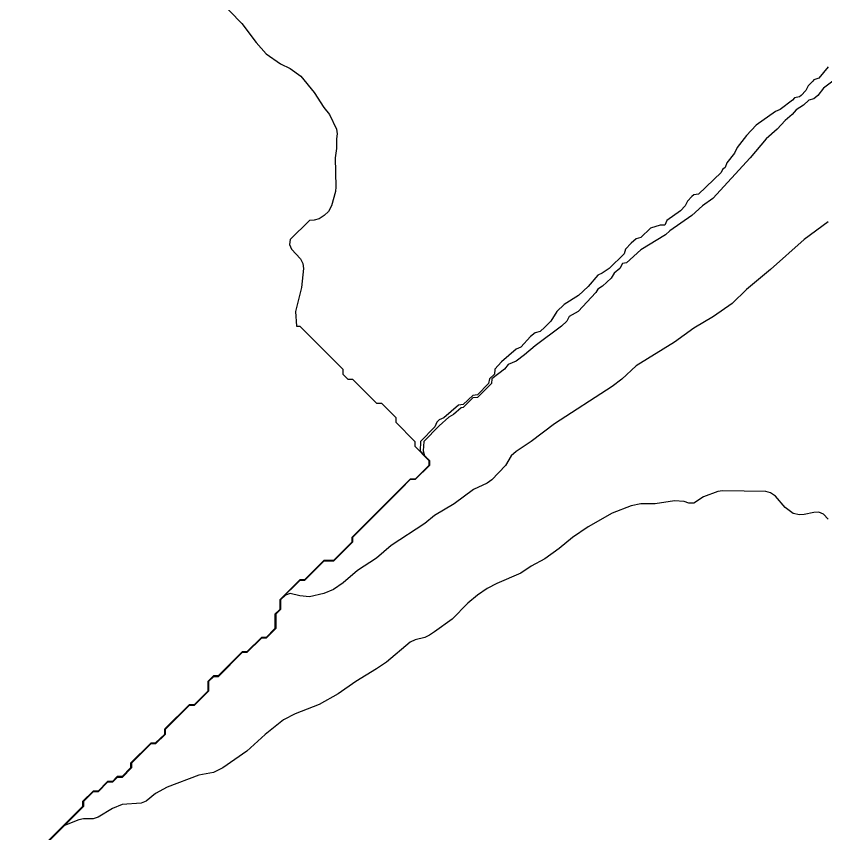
# Model space of a CAD drawing. Header units: metres. Extents: x 1651473 to 1651602, y 8211833 to 8211967.
# Drawn here: x 1651510.32 to 1651522.72, y 8211908.83 to 8211921.35 of the extents above; entities that cross this region are included whole.
import ezdxf

# ---------------------------------------------------------------- set-up
doc = ezdxf.new("R2010")
doc.units = ezdxf.units.M
doc.header["$MEASUREMENT"] = 0
doc.layers.add('Contour_Line_Minor', color=7, linetype='Continuous')

msp = doc.modelspace()

# ---------------------------------------------------------------- linework, layer by layer
at = {"layer": 'Contour_Line_Minor', "color": 36, "true_color": 0x804000}
for points in [[(1651513.413, 8211921.624, 155), (1651513.774, 8211921.245, 155), (1651513.995, 8211920.951, 155), (1651514.149, 8211920.779, 155), (1651514.37, 8211920.625, 155), (1651514.517, 8211920.556, 155), (1651514.681, 8211920.436, 155), (1651514.885, 8211920.186, 155), (1651515.033, 8211919.959, 155), (1651515.12, 8211919.847, 155), (1651515.225, 8211919.626, 155), (1651515.238, 8211919.552, 155), (1651515.226, 8211919.479, 155), (1651515.227, 8211919.331, 155), (1651515.205, 8211919.184, 155), (1651515.216, 8211918.743, 155), (1651515.21, 8211918.669, 155), (1651515.152, 8211918.448, 155), (1651515.106, 8211918.362, 155), (1651515.04, 8211918.301, 155), (1651514.959, 8211918.253, 155), (1651514.885, 8211918.228, 155), (1651514.812, 8211918.223, 155), (1651514.517, 8211917.933, 155), (1651514.509, 8211917.859, 155), (1651514.535, 8211917.786, 155), (1651514.677, 8211917.638, 155), (1651514.711, 8211917.565, 155), (1651514.722, 8211917.491, 155), (1651514.689, 8211917.197, 155), (1651514.601, 8211916.829, 155), (1651514.612, 8211916.608, 155), (1651514.664, 8211916.608, 155), (1651515.324, 8211915.945, 155), (1651515.324, 8211915.872, 155), (1651515.401, 8211915.796, 155), (1651515.474, 8211915.795, 155), (1651515.842, 8211915.427, 155), (1651515.916, 8211915.427, 155), (1651516.135, 8211915.209, 155), (1651516.135, 8211915.136, 155), (1651516.428, 8211914.841, 155), (1651516.428, 8211914.768, 155), (1651516.641, 8211914.547, 155), (1651516.641, 8211914.473, 155), (1651516.431, 8211914.264, 155), (1651516.357, 8211914.264, 155), (1651516.21, 8211914.117, 155), (1651515.463, 8211913.369, 155), (1651515.462, 8211913.296, 155), (1651515.18, 8211913.013, 155), (1651515.033, 8211913.013, 155), (1651514.738, 8211912.72, 155), (1651514.664, 8211912.72, 155), (1651514.358, 8211912.412, 155), (1651514.357, 8211912.265, 155), (1651514.284, 8211912.191, 155), (1651514.283, 8211911.971, 155), (1651514.149, 8211911.837, 155), (1651514.076, 8211911.837, 155), (1651513.855, 8211911.616, 155), (1651513.781, 8211911.616, 155), (1651513.413, 8211911.247, 155), (1651513.34, 8211911.247, 155), (1651513.253, 8211911.161, 155), (1651513.253, 8211911.014, 155), (1651513.045, 8211910.806, 155), (1651512.971, 8211910.806, 155), (1651512.603, 8211910.439, 155), (1651512.589, 8211910.425, 155), (1651512.589, 8211910.351, 155), (1651512.456, 8211910.219, 155), (1651512.383, 8211910.218, 155), (1651512.073, 8211909.91, 155), (1651512.073, 8211909.836, 155), (1651511.941, 8211909.704, 155), (1651511.867, 8211909.704, 155), (1651511.794, 8211909.63, 155), (1651511.72, 8211909.63, 155), (1651511.573, 8211909.483, 155), (1651511.499, 8211909.483, 155), (1651511.337, 8211909.321, 155), (1651511.337, 8211909.247, 155), (1651510.322, 8211908.233, 155)], [(1651522.761, 8211920.578, 154.5), (1651522.614, 8211920.407, 154.5), (1651522.541, 8211920.379, 154.5), (1651522.524, 8211920.362, 154.5), (1651522.455, 8211920.288, 154.5), (1651522.419, 8211920.215, 154.5), (1651522.347, 8211920.141, 154.5), (1651522.32, 8211920.121, 154.5), (1651522.246, 8211920.105, 154.5), (1651522.213, 8211920.068, 154.5), (1651522.025, 8211919.928, 154.5), (1651521.952, 8211919.894, 154.5), (1651521.657, 8211919.685, 154.5), (1651521.51, 8211919.527, 154.5), (1651521.363, 8211919.342, 154.5), (1651521.323, 8211919.258, 154.5), (1651521.207, 8211919.111, 154.5), (1651521.181, 8211919.037, 154.5), (1651521.142, 8211919.007, 154.5), (1651521.119, 8211918.963, 154.5), (1651520.774, 8211918.627, 154.5), (1651520.7, 8211918.616, 154.5), (1651520.673, 8211918.595, 154.5), (1651520.603, 8211918.522, 154.5), (1651520.571, 8211918.448, 154.5), (1651520.497, 8211918.375, 154.5), (1651520.288, 8211918.227, 154.5), (1651520.259, 8211918.153, 154.5), (1651520.185, 8211918.154, 154.5), (1651520.038, 8211918.107, 154.5), (1651519.891, 8211917.966, 154.5), (1651519.817, 8211917.943, 154.5), (1651519.743, 8211917.879, 154.5), (1651519.652, 8211917.786, 154.5), (1651519.634, 8211917.712, 154.5), (1651519.405, 8211917.491, 154.5), (1651519.298, 8211917.418, 154.5), (1651519.228, 8211917.386, 154.5), (1651519.081, 8211917.216, 154.5), (1651518.934, 8211917.074, 154.5), (1651518.713, 8211916.939, 154.5), (1651518.601, 8211916.829, 154.5), (1651518.511, 8211916.682, 154.5), (1651518.419, 8211916.589, 154.5), (1651518.345, 8211916.522, 154.5), (1651518.271, 8211916.505, 154.5), (1651518.198, 8211916.448, 154.5), (1651518.05, 8211916.285, 154.5), (1651517.977, 8211916.252, 154.5), (1651517.756, 8211916.057, 154.5), (1651517.65, 8211915.945, 154.5), (1651517.645, 8211915.872, 154.5), (1651517.569, 8211915.798, 154.5), (1651517.556, 8211915.725, 154.5), (1651517.388, 8211915.554, 154.5), (1651517.314, 8211915.542, 154.5), (1651517.167, 8211915.405, 154.5), (1651517.094, 8211915.398, 154.5), (1651516.873, 8211915.199, 154.5), (1651516.799, 8211915.169, 154.5), (1651516.764, 8211915.136, 154.5), (1651516.733, 8211915.062, 154.5), (1651516.512, 8211914.841, 154.5), (1651516.511, 8211914.694, 154.5), (1651516.645, 8211914.547, 154.5), (1651516.645, 8211914.473, 154.5), (1651516.431, 8211914.26, 154.5), (1651516.357, 8211914.26, 154.5), (1651516.21, 8211914.112, 154.5), (1651515.467, 8211913.369, 154.5), (1651515.467, 8211913.296, 154.5), (1651515.18, 8211913.009, 154.5), (1651515.033, 8211913.008, 154.5), (1651514.738, 8211912.716, 154.5), (1651514.664, 8211912.716, 154.5), (1651514.362, 8211912.412, 154.5), (1651514.362, 8211912.265, 154.5), (1651514.288, 8211912.191, 154.5), (1651514.287, 8211911.971, 154.5), (1651514.149, 8211911.833, 154.5), (1651514.076, 8211911.833, 154.5), (1651513.855, 8211911.612, 154.5), (1651513.781, 8211911.612, 154.5), (1651513.413, 8211911.243, 154.5), (1651513.34, 8211911.243, 154.5), (1651513.257, 8211911.161, 154.5), (1651513.257, 8211911.014, 154.5), (1651513.183, 8211910.94, 154.5), (1651513.045, 8211910.802, 154.5), (1651512.971, 8211910.802, 154.5), (1651512.603, 8211910.435, 154.5), (1651512.593, 8211910.425, 154.5), (1651512.593, 8211910.351, 154.5), (1651512.456, 8211910.215, 154.5), (1651512.383, 8211910.215, 154.5), (1651512.077, 8211909.91, 154.5), (1651512.077, 8211909.836, 154.5), (1651511.941, 8211909.7, 154.5), (1651511.867, 8211909.7, 154.5), (1651511.794, 8211909.626, 154.5), (1651511.72, 8211909.626, 154.5), (1651511.573, 8211909.479, 154.5), (1651511.499, 8211909.479, 154.5), (1651511.341, 8211909.321, 154.5), (1651511.341, 8211909.247, 154.5), (1651510.322, 8211908.229, 154.5)], [(1651522.832, 8211920.362, 154), (1651522.688, 8211920.253, 154), (1651522.6, 8211920.141, 154), (1651522.541, 8211920.088, 154), (1651522.464, 8211920.068, 154), (1651522.384, 8211919.994, 154), (1651522.27, 8211919.92, 154), (1651522.21, 8211919.847, 154), (1651522.099, 8211919.759, 154), (1651521.978, 8211919.626, 154), (1651521.809, 8211919.479, 154), (1651521.562, 8211919.184, 154), (1651520.995, 8211918.562, 154), (1651520.832, 8211918.448, 154), (1651520.669, 8211918.301, 154), (1651520.332, 8211918.068, 154), (1651520.267, 8211918.006, 154), (1651519.891, 8211917.775, 154), (1651519.67, 8211917.579, 154), (1651519.611, 8211917.565, 154), (1651519.566, 8211917.491, 154), (1651519.48, 8211917.418, 154), (1651519.435, 8211917.344, 154), (1651519.302, 8211917.221, 154), (1651519.228, 8211917.174, 154), (1651519.201, 8211917.123, 154), (1651518.928, 8211916.829, 154), (1651518.791, 8211916.755, 154), (1651518.754, 8211916.682, 154), (1651518.675, 8211916.608, 154), (1651518.271, 8211916.306, 154), (1651518.108, 8211916.166, 154), (1651517.977, 8211916.069, 154), (1651517.857, 8211916.019, 154), (1651517.802, 8211915.945, 154), (1651517.606, 8211915.798, 154), (1651517.601, 8211915.725, 154), (1651517.388, 8211915.513, 154), (1651517.314, 8211915.507, 154), (1651517.167, 8211915.36, 154), (1651517.139, 8211915.357, 154), (1651517.02, 8211915.254, 154), (1651516.946, 8211915.214, 154), (1651516.799, 8211915.079, 154), (1651516.565, 8211914.841, 154), (1651516.557, 8211914.694, 154), (1651516.576, 8211914.62, 154), (1651516.649, 8211914.547, 154), (1651516.649, 8211914.473, 154), (1651516.431, 8211914.255, 154), (1651516.357, 8211914.255, 154), (1651516.21, 8211914.108, 154), (1651515.471, 8211913.369, 154), (1651515.471, 8211913.296, 154), (1651515.18, 8211913.005, 154), (1651515.033, 8211913.004, 154), (1651514.738, 8211912.711, 154), (1651514.664, 8211912.711, 154), (1651514.366, 8211912.412, 154), (1651514.366, 8211912.265, 154), (1651514.292, 8211912.191, 154), (1651514.292, 8211911.971, 154), (1651514.149, 8211911.829, 154), (1651514.076, 8211911.829, 154), (1651513.855, 8211911.608, 154), (1651513.781, 8211911.608, 154), (1651513.413, 8211911.239, 154), (1651513.34, 8211911.239, 154), (1651513.261, 8211911.161, 154), (1651513.261, 8211911.014, 154), (1651513.187, 8211910.94, 154), (1651513.045, 8211910.798, 154), (1651512.971, 8211910.798, 154), (1651512.603, 8211910.431, 154), (1651512.597, 8211910.351, 154), (1651512.456, 8211910.211, 154), (1651512.383, 8211910.211, 154), (1651512.081, 8211909.91, 154), (1651512.081, 8211909.836, 154), (1651511.941, 8211909.696, 154), (1651511.867, 8211909.696, 154), (1651511.794, 8211909.622, 154), (1651511.72, 8211909.622, 154), (1651511.573, 8211909.475, 154), (1651511.499, 8211909.475, 154), (1651511.345, 8211909.321, 154), (1651511.345, 8211909.247, 154), (1651510.322, 8211908.225, 154)], [(1651522.761, 8211918.203, 153.5), (1651522.393, 8211917.934, 153.5), (1651521.878, 8211917.474, 153.5), (1651521.51, 8211917.167, 153.5), (1651521.289, 8211916.953, 153.5), (1651521.001, 8211916.755, 153.5), (1651520.7, 8211916.574, 153.5), (1651520.406, 8211916.363, 153.5), (1651519.817, 8211915.997, 153.5), (1651519.596, 8211915.795, 153.5), (1651519.449, 8211915.681, 153.5), (1651518.566, 8211915.11, 153.5), (1651518.207, 8211914.841, 153.5), (1651517.977, 8211914.685, 153.5), (1651517.903, 8211914.621, 153.5), (1651517.817, 8211914.473, 153.5), (1651517.609, 8211914.249, 153.5), (1651517.535, 8211914.202, 153.5), (1651517.324, 8211914.105, 153.5), (1651517.028, 8211913.884, 153.5), (1651516.726, 8211913.704, 153.5), (1651516.578, 8211913.58, 153.5), (1651516.063, 8211913.244, 153.5), (1651515.842, 8211913.049, 153.5), (1651515.548, 8211912.86, 153.5), (1651515.327, 8211912.673, 153.5), (1651515.18, 8211912.573, 153.5), (1651515.033, 8211912.51, 153.5), (1651514.812, 8211912.46, 153.5), (1651514.664, 8211912.476, 153.5), (1651514.517, 8211912.509, 153.5), (1651514.444, 8211912.486, 153.5), (1651514.37, 8211912.412, 153.5), (1651514.37, 8211912.265, 153.5), (1651514.296, 8211912.191, 153.5), (1651514.296, 8211911.971, 153.5), (1651514.149, 8211911.825, 153.5), (1651514.076, 8211911.825, 153.5), (1651513.855, 8211911.604, 153.5), (1651513.781, 8211911.604, 153.5), (1651513.413, 8211911.235, 153.5), (1651513.34, 8211911.235, 153.5), (1651513.265, 8211911.161, 153.5), (1651513.265, 8211911.014, 153.5), (1651513.045, 8211910.794, 153.5), (1651512.971, 8211910.794, 153.5), (1651512.603, 8211910.427, 153.5), (1651512.601, 8211910.351, 153.5), (1651512.456, 8211910.207, 153.5), (1651512.383, 8211910.207, 153.5), (1651512.085, 8211909.91, 153.5), (1651512.085, 8211909.836, 153.5), (1651511.941, 8211909.692, 153.5), (1651511.867, 8211909.692, 153.5), (1651511.794, 8211909.618, 153.5), (1651511.72, 8211909.618, 153.5), (1651511.573, 8211909.471, 153.5), (1651511.499, 8211909.471, 153.5), (1651511.349, 8211909.321, 153.5), (1651511.348, 8211909.247, 153.5), (1651510.322, 8211908.221, 153.5)], [(1651522.761, 8211913.65, 153), (1651522.688, 8211913.725, 153), (1651522.614, 8211913.758, 153), (1651522.541, 8211913.753, 153), (1651522.393, 8211913.718, 153), (1651522.32, 8211913.715, 153), (1651522.223, 8211913.737, 153), (1651522.099, 8211913.825, 153), (1651521.952, 8211914, 153), (1651521.878, 8211914.054, 153), (1651521.805, 8211914.072, 153), (1651521.142, 8211914.083, 153), (1651521.068, 8211914.071, 153), (1651520.848, 8211913.991, 153), (1651520.7, 8211913.896, 153), (1651520.627, 8211913.895, 153), (1651520.553, 8211913.92, 153), (1651520.406, 8211913.93, 153), (1651520.108, 8211913.884, 153), (1651519.891, 8211913.885, 153), (1651519.743, 8211913.852, 153), (1651519.449, 8211913.739, 153), (1651519.081, 8211913.531, 153), (1651518.842, 8211913.369, 153), (1651518.639, 8211913.198, 153), (1651518.419, 8211913.039, 153), (1651518.209, 8211912.927, 153), (1651518.05, 8211912.822, 153), (1651517.682, 8211912.665, 153), (1651517.535, 8211912.585, 153), (1651517.388, 8211912.485, 153), (1651517.241, 8211912.364, 153), (1651516.997, 8211912.118, 153), (1651516.726, 8211911.92, 153), (1651516.652, 8211911.87, 153), (1651516.578, 8211911.838, 153), (1651516.431, 8211911.798, 153), (1651516.357, 8211911.762, 153), (1651515.992, 8211911.455, 153), (1651515.842, 8211911.353, 153), (1651515.522, 8211911.161, 153), (1651515.253, 8211910.971, 153), (1651514.959, 8211910.808, 153), (1651514.591, 8211910.666, 153), (1651514.416, 8211910.572, 153), (1651514.135, 8211910.351, 153), (1651513.855, 8211910.092, 153), (1651513.484, 8211909.836, 153), (1651513.34, 8211909.766, 153), (1651513.119, 8211909.728, 153), (1651512.63, 8211909.541, 153), (1651512.456, 8211909.445, 153), (1651512.309, 8211909.33, 153), (1651512.235, 8211909.299, 153), (1651511.941, 8211909.274, 153), (1651511.794, 8211909.215, 153), (1651511.573, 8211909.08, 153), (1651511.499, 8211909.058, 153), (1651511.352, 8211909.055, 153), (1651511.278, 8211909.042, 153), (1651511.058, 8211908.953, 153), (1651510.322, 8211908.217, 153)]]:
    msp.add_polyline3d(points, dxfattribs=at)

doc.saveas('drawing.dxf')
